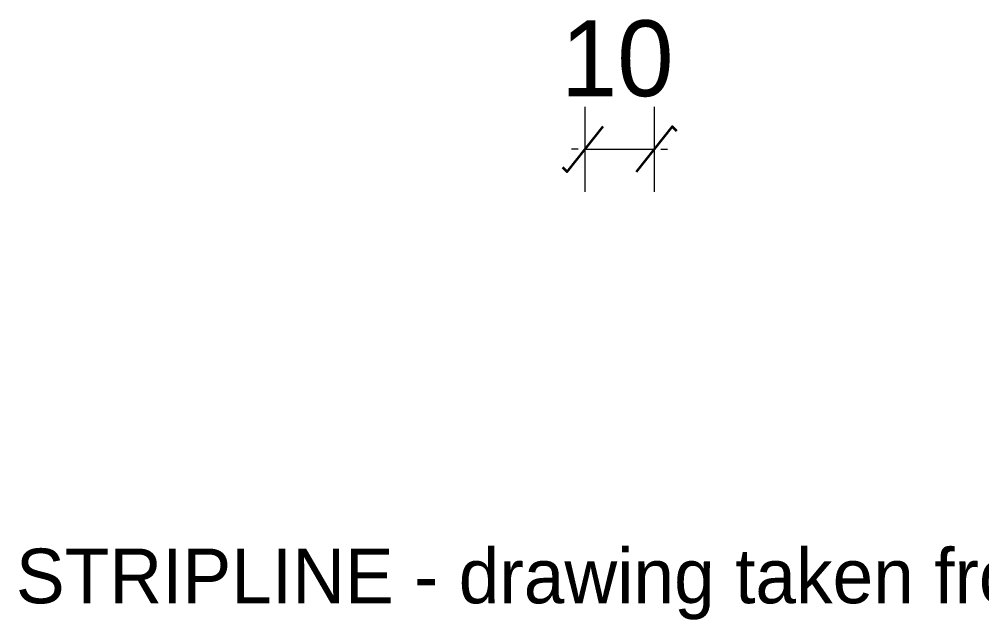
# Model space of a CAD drawing. Extents: x 0 to 242, y -13 to 199.
# Drawn here: x 0.2 to 70.7, y -13.2 to 30.7 of the extents above; entities that cross this region are included whole.
import ezdxf

# ---------------------------------------------------------------- set-up
doc = ezdxf.new("R2010")
doc.units = 0
for name, color, linetype in [('GEOMETRY', 7, 'Continuous'), ('NOTE', 1, 'Continuous'), ('TEXT', 7, 'Continuous')]:
    doc.layers.add(name, color=color, linetype=linetype)

msp = doc.modelspace()

# ---------------------------------------------------------------- linework, layer by layer
at = {"layer": 'GEOMETRY', "lineweight": 13}
for points in [[(41.637, 18.121), (41.637, 24.342)], [(46.7, 24.342), (46.7, 18.121)], [(41.137, 21.233), (40.636, 21.233)], [(41.637, 21.233), (46.699, 21.233)], [(47.173, 21.233), (47.674, 21.233)]]:
    msp.add_lwpolyline(points, dxfattribs=at)
at = {"layer": 'GEOMETRY', "lineweight": 35}
for points in [[(39.978, 19.914), (40.321, 19.572), (42.957, 22.893)], [(48.361, 22.551), (48.017, 22.894), (45.382, 19.572)]]:
    msp.add_lwpolyline(points, dxfattribs=at)

# ---------------------------------------------------------------- texts
at = {"layer": 'NOTE'}
msp.add_text('STRIPLINE - drawing taken from the product catalogue. Not to scale: use the dimension labels (mm).', height=4, dxfattribs=at).set_placement((0, -12))
at = {"layer": 'TEXT'}
msp.add_text('10', height=5.549, dxfattribs=at).set_placement((39.863, 25.113))

doc.saveas('drawing.dxf')
